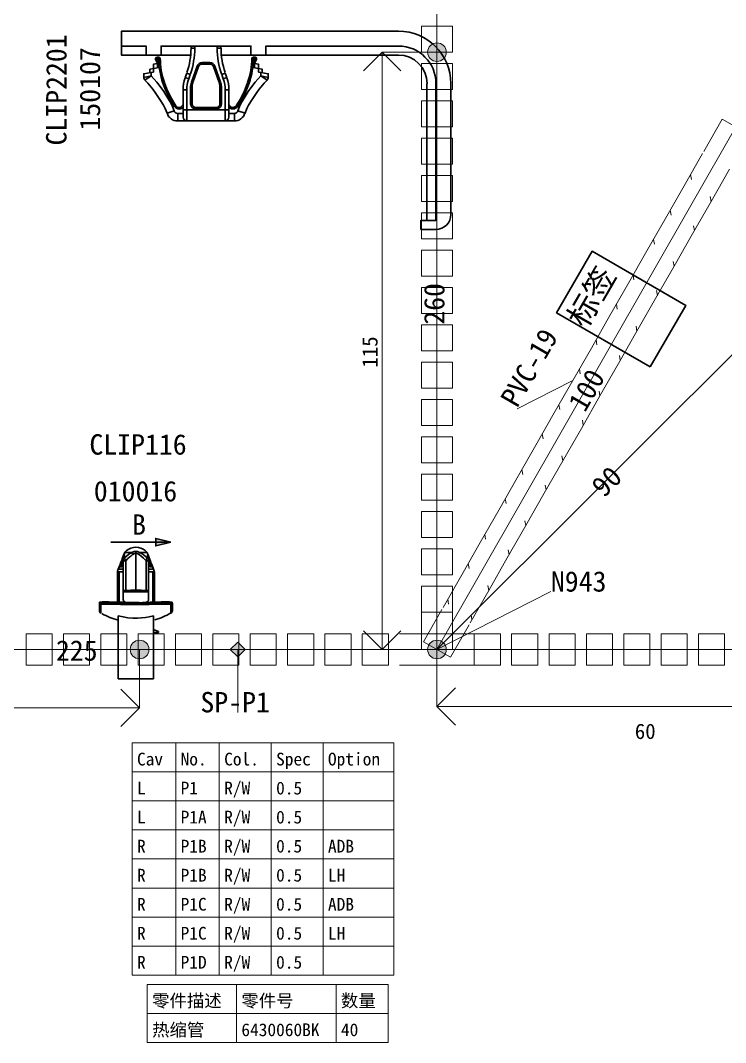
# Model space of a CAD drawing. Header units: millimetres. Extents: x 6 to 3615, y -854 to 0.
# Drawn here: x 1623.8 to 1718.2, y -617.8 to -480.9 of the extents above; entities that cross this region are included whole.
import ezdxf

# ---------------------------------------------------------------- set-up
doc = ezdxf.new("R2010")
doc.units = ezdxf.units.MM
doc.styles.add('4eff5b8b_Style', font='simfang.ttf')

msp = doc.modelspace()

# ---------------------------------------------------------------- hatches: boundary and pattern name
h = msp.add_hatch(color=256)
edge = h.paths.add_edge_path()
edge.add_arc((1679.56, -485.19), 1.25, 0, 360)
h = msp.add_hatch(color=256)
edge = h.paths.add_edge_path()
edge.add_arc((1679.56, -485.19), 1.25, 0, 360)
for points in [[(1641.93, -551.32), (1643.93, -550.82), (1641.93, -550.32)], [(1652.9, -566.19), (1651.9, -565.19), (1652.9, -564.19), (1653.9, -565.19)]]:
    msp.add_hatch(color=256).paths.add_polyline_path(points)
h = msp.add_hatch(color=256)
edge = h.paths.add_edge_path()
edge.add_arc((1639.76, -565.19), 1.25, 0, 360)
h = msp.add_hatch(color=256)
edge = h.paths.add_edge_path()
edge.add_arc((1639.76, -565.19), 1.25, 0, 360)
h = msp.add_hatch(color=256)
edge = h.paths.add_edge_path()
edge.add_arc((1679.56, -565.19), 1.25, 0, 360)
h = msp.add_hatch(color=256)
edge = h.paths.add_edge_path()
edge.add_arc((1679.56, -565.19), 1.25, 0, 360)

# ---------------------------------------------------------------- linework, layer by layer
at = {"linetype": 'Continuous', "lineweight": 0}
for p, q in [((1681.65, -481.69), (1677.48, -481.69)), ((1677.48, -481.69), (1677.48, -485.19)), ((1681.65, -485.19), (1681.65, -481.69)), ((1677.48, -485.19), (1681.65, -485.19)), ((1681.65, -485.19), (1681.65, -485.19)), ((1681.65, -486.69), (1677.48, -486.69)), ((1677.48, -486.69), (1677.48, -490.19)), ((1681.65, -490.19), (1681.65, -486.69)), ((1677.48, -490.19), (1681.65, -490.19)), ((1681.65, -490.19), (1681.65, -490.19)), ((1681.65, -491.69), (1677.48, -491.69)), ((1677.48, -491.69), (1677.48, -495.19)), ((1681.65, -495.19), (1681.65, -491.69)), ((1677.48, -495.19), (1681.65, -495.19)), ((1681.65, -495.19), (1681.65, -495.19)), ((1681.65, -496.69), (1677.48, -496.69)), ((1677.48, -496.69), (1677.48, -500.19)), ((1681.65, -500.19), (1681.65, -496.69)), ((1677.48, -500.19), (1681.65, -500.19)), ((1681.65, -500.19), (1681.65, -500.19)), ((1681.65, -501.69), (1677.48, -501.69)), ((1677.48, -501.69), (1677.48, -505.19)), ((1681.65, -505.19), (1681.65, -501.69)), ((1677.48, -505.19), (1681.65, -505.19)), ((1681.65, -505.19), (1681.65, -505.19)), ((1681.65, -506.69), (1677.48, -506.69)), ((1677.48, -506.69), (1677.48, -510.19)), ((1681.65, -510.19), (1681.65, -506.69)), ((1677.48, -510.19), (1681.65, -510.19)), ((1681.65, -510.19), (1681.65, -510.19)), ((1681.65, -511.69), (1677.48, -511.69)), ((1677.48, -511.69), (1677.48, -515.19)), ((1681.65, -515.19), (1681.65, -511.69)), ((1677.48, -515.19), (1681.65, -515.19)), ((1681.65, -515.19), (1681.65, -515.19)), ((1681.65, -516.69), (1677.48, -516.69)), ((1677.48, -516.69), (1677.48, -520.19)), ((1681.65, -520.19), (1681.65, -516.69)), ((1677.48, -520.19), (1681.65, -520.19)), ((1681.65, -520.19), (1681.65, -520.19)), ((1681.65, -521.69), (1677.48, -521.69)), ((1677.48, -521.69), (1677.48, -525.19)), ((1681.65, -525.19), (1681.65, -521.69)), ((1677.48, -525.19), (1681.65, -525.19)), ((1681.65, -525.19), (1681.65, -525.19)), ((1681.65, -526.69), (1677.48, -526.69)), ((1677.48, -526.69), (1677.48, -530.19)), ((1681.65, -530.19), (1681.65, -526.69)), ((1677.48, -530.19), (1681.65, -530.19)), ((1681.65, -530.19), (1681.65, -530.19)), ((1681.65, -531.69), (1677.48, -531.69)), ((1677.48, -531.69), (1677.48, -535.19)), ((1681.65, -535.19), (1681.65, -531.69)), ((1677.48, -535.19), (1681.65, -535.19)), ((1681.65, -535.19), (1681.65, -535.19)), ((1681.65, -536.69), (1677.48, -536.69)), ((1677.48, -536.69), (1677.48, -540.19)), ((1681.65, -540.19), (1681.65, -536.69)), ((1677.48, -540.19), (1681.65, -540.19)), ((1681.65, -540.19), (1681.65, -540.19)), ((1681.65, -541.69), (1677.48, -541.69)), ((1677.48, -541.69), (1677.48, -545.19)), ((1681.65, -545.19), (1681.65, -541.69)), ((1677.48, -545.19), (1681.65, -545.19)), ((1681.65, -545.19), (1681.65, -545.19)), ((1681.65, -546.69), (1677.48, -546.69)), ((1677.48, -546.69), (1677.48, -550.19)), ((1681.65, -550.19), (1681.65, -546.69)), ((1677.48, -550.19), (1681.65, -550.19)), ((1681.65, -550.19), (1681.65, -550.19)), ((1681.65, -551.69), (1677.48, -551.69)), ((1677.48, -551.69), (1677.48, -555.19)), ((1681.65, -555.19), (1681.65, -551.69)), ((1677.48, -555.19), (1681.65, -555.19)), ((1681.65, -555.19), (1681.65, -555.19)), ((1681.65, -556.69), (1677.48, -556.69)), ((1677.48, -556.69), (1677.48, -560.19)), ((1681.65, -560.19), (1681.65, -556.69)), ((1677.48, -560.19), (1681.65, -560.19)), ((1681.65, -560.19), (1681.65, -560.19)), ((1628.06, -563.11), (1624.56, -563.11)), ((1624.56, -563.11), (1624.56, -567.28)), ((1628.06, -567.28), (1628.06, -563.11)), ((1633.06, -563.11), (1629.56, -563.11)), ((1629.56, -563.11), (1629.56, -567.28)), ((1633.06, -567.28), (1633.06, -563.11)), ((1638.06, -563.11), (1634.56, -563.11)), ((1634.56, -563.11), (1634.56, -567.28)), ((1638.06, -567.28), (1638.06, -563.11)), ((1643.06, -563.11), (1639.56, -563.11)), ((1639.56, -563.11), (1639.56, -567.28)), ((1643.06, -567.28), (1643.06, -563.11)), ((1648.06, -563.11), (1644.56, -563.11)), ((1644.56, -563.11), (1644.56, -567.28)), ((1648.06, -567.28), (1648.06, -563.11)), ((1653.06, -563.11), (1649.56, -563.11)), ((1649.56, -563.11), (1649.56, -567.28)), ((1653.06, -567.28), (1653.06, -563.11)), ((1658.06, -563.11), (1654.56, -563.11)), ((1654.56, -563.11), (1654.56, -567.28)), ((1658.06, -567.28), (1658.06, -563.11)), ((1663.06, -563.11), (1659.56, -563.11)), ((1659.56, -563.11), (1659.56, -567.28)), ((1663.06, -567.28), (1663.06, -563.11)), ((1668.06, -563.11), (1664.56, -563.11)), ((1664.56, -563.11), (1664.56, -567.28)), ((1668.06, -567.28), (1668.06, -563.11)), ((1673.06, -563.11), (1669.56, -563.11)), ((1669.56, -563.11), (1669.56, -567.28)), ((1673.06, -567.28), (1673.06, -563.11)), ((1688.06, -563.11), (1684.56, -563.11)), ((1684.56, -563.11), (1684.56, -567.28)), ((1688.06, -567.28), (1688.06, -563.11)), ((1693.06, -563.11), (1689.56, -563.11)), ((1689.56, -563.11), (1689.56, -567.28)), ((1693.06, -567.28), (1693.06, -563.11)), ((1698.06, -563.11), (1694.56, -563.11)), ((1694.56, -563.11), (1694.56, -567.28)), ((1698.06, -567.28), (1698.06, -563.11)), ((1703.06, -563.11), (1699.56, -563.11)), ((1699.56, -563.11), (1699.56, -567.28)), ((1703.06, -567.28), (1703.06, -563.11)), ((1708.06, -563.11), (1704.56, -563.11)), ((1704.56, -563.11), (1704.56, -567.28)), ((1708.06, -567.28), (1708.06, -563.11)), ((1713.06, -563.11), (1709.56, -563.11)), ((1709.56, -563.11), (1709.56, -567.28)), ((1713.06, -567.28), (1713.06, -563.11)), ((1718.06, -563.11), (1714.56, -563.11)), ((1714.56, -563.11), (1714.56, -567.28)), ((1718.06, -567.28), (1718.06, -563.11)), ((1624.56, -567.28), (1628.06, -567.28)), ((1624.56, -567.28), (1624.56, -567.28)), ((1629.56, -567.28), (1633.06, -567.28)), ((1629.56, -567.28), (1629.56, -567.28)), ((1634.56, -567.28), (1638.06, -567.28)), ((1634.56, -567.28), (1634.56, -567.28)), ((1639.56, -567.28), (1643.06, -567.28)), ((1639.56, -567.28), (1639.56, -567.28)), ((1644.56, -567.28), (1648.06, -567.28)), ((1644.56, -567.28), (1644.56, -567.28)), ((1649.56, -567.28), (1653.06, -567.28)), ((1649.56, -567.28), (1649.56, -567.28)), ((1654.56, -567.28), (1658.06, -567.28)), ((1654.56, -567.28), (1654.56, -567.28)), ((1659.56, -567.28), (1663.06, -567.28)), ((1659.56, -567.28), (1659.56, -567.28)), ((1664.56, -567.28), (1668.06, -567.28)), ((1664.56, -567.28), (1664.56, -567.28)), ((1669.56, -567.28), (1673.06, -567.28)), ((1669.56, -567.28), (1669.56, -567.28)), ((1684.56, -567.28), (1688.06, -567.28)), ((1684.56, -567.28), (1684.56, -567.28)), ((1689.56, -567.28), (1693.06, -567.28)), ((1689.56, -567.28), (1689.56, -567.28)), ((1694.56, -567.28), (1698.06, -567.28)), ((1694.56, -567.28), (1694.56, -567.28)), ((1699.56, -567.28), (1703.06, -567.28)), ((1699.56, -567.28), (1699.56, -567.28)), ((1704.56, -567.28), (1708.06, -567.28)), ((1704.56, -567.28), (1704.56, -567.28)), ((1709.56, -567.28), (1713.06, -567.28)), ((1709.56, -567.28), (1709.56, -567.28)), ((1714.56, -567.28), (1718.06, -567.28)), ((1714.56, -567.28), (1714.56, -567.28))]:
    msp.add_line(p, q, dxfattribs=at)
at = {"linetype": 'Continuous', "lineweight": 30}
for p, q in [((1700.32, -511.85), (1695.57, -520.08)), ((1712.87, -519.1), (1700.32, -511.85)), ((1695.57, -520.08), (1708.12, -527.33)), ((1708.12, -527.33), (1712.87, -519.1)), ((1708.12, -527.33), (1708.12, -527.33)), ((1643.93, -550.82), (1641.93, -550.32)), ((1641.93, -550.32), (1641.93, -551.32)), ((1643.93, -550.82), (1641.93, -550.32)), ((1641.93, -550.32), (1641.93, -551.32)), ((1643.93, -550.82), (1641.93, -551.32)), ((1641.93, -551.32), (1643.93, -550.82))]:
    msp.add_line(p, q, dxfattribs=at)
at = {"linetype": 'Continuous', "lineweight": 13}
for p, q in [((1651.9, -565.19), (1652.9, -564.19)), ((1651.9, -565.19), (1652.9, -564.19)), ((1651.9, -565.19), (1652.9, -566.19)), ((1652.9, -566.19), (1651.9, -565.19)), ((1652.9, -564.19), (1653.9, -565.19)), ((1652.9, -564.19), (1653.9, -565.19)), ((1653.9, -565.19), (1652.9, -566.19)), ((1653.9, -565.19), (1652.9, -566.19))]:
    msp.add_line(p, q, dxfattribs=at)
for points in [[(1679.56, -565.19), (1679.56, -475.19)], [(1672.23, -485.19), (1669.73, -487.69)], [(1672.23, -485.19), (1672.23, -565.19)], [(1679.56, -485.19), (1672.23, -485.19)], [(1672.23, -485.19), (1674.73, -487.69)], [(1719.56, -495.19), (1679.56, -565.19)], [(1724.99, -519.77), (1679.56, -565.19)], [(1697.76, -529.16), (1690.29, -532.95)], [(1679.56, -565.19), (1694.81, -557.44)], [(1672.23, -565.19), (1669.73, -562.69)], [(1672.23, -565.19), (1674.73, -562.69)], [(1599.56, -565.19), (1679.56, -565.19)], [(1639.76, -565.19), (1639.76, -573.01)], [(1652.9, -565.19), (1652.9, -573.61)], [(1679.56, -565.19), (1672.23, -565.19)], [(1679.56, -565.19), (1679.56, -572.8)], [(1679.56, -565.19), (1824.56, -565.19)], [(1639.76, -573.01), (1637.26, -570.51)], [(1679.56, -572.8), (1682.06, -570.3)], [(1639.76, -573.01), (1599.56, -573.01)], [(1639.76, -573.01), (1637.26, -575.51)], [(1679.56, -572.8), (1735.52, -572.8)], [(1679.56, -572.8), (1682.06, -575.3)], [(1638.76, -577.69), (1673.77, -577.69)], [(1638.76, -577.69), (1638.76, -608.79)], [(1638.76, -577.69), (1673.77, -577.69)], [(1644.6, -577.69), (1644.6, -608.79)], [(1650.43, -577.69), (1650.43, -608.79)], [(1657.38, -577.69), (1657.38, -608.79)], [(1664.32, -577.69), (1664.32, -608.79)], [(1673.77, -577.69), (1673.77, -608.79)], [(1638.76, -581.58), (1673.77, -581.58)], [(1638.76, -585.46), (1673.77, -585.46)], [(1638.76, -589.35), (1673.77, -589.35)], [(1638.76, -593.24), (1673.77, -593.24)], [(1638.76, -597.13), (1673.77, -597.13)], [(1638.76, -601.02), (1673.77, -601.02)], [(1638.76, -604.9), (1673.77, -604.9)], [(1638.76, -608.79), (1673.77, -608.79)], [(1640.78, -610.05), (1673.01, -610.05)], [(1640.78, -610.05), (1640.78, -617.83)], [(1640.78, -610.05), (1673.01, -610.05)], [(1652.73, -610.05), (1652.73, -617.83)], [(1666.06, -610.05), (1666.06, -617.83)], [(1673.01, -610.05), (1673.01, -617.83)], [(1640.78, -613.94), (1673.01, -613.94)], [(1640.78, -617.83), (1673.01, -617.83)]]:
    msp.add_lwpolyline(points, dxfattribs=at)
at = {"linetype": 'Continuous', "lineweight": 0}
for points in [[(1681.65, -485.19), (1681.65, -481.69), (1677.48, -481.69), (1677.48, -485.19), (1681.65, -485.19)], [(1681.65, -490.19), (1681.65, -486.69), (1677.48, -486.69), (1677.48, -490.19), (1681.65, -490.19)], [(1681.65, -495.19), (1681.65, -491.69), (1677.48, -491.69), (1677.48, -495.19), (1681.65, -495.19)], [(1681.65, -500.19), (1681.65, -496.69), (1677.48, -496.69), (1677.48, -500.19), (1681.65, -500.19)], [(1681.65, -505.19), (1681.65, -501.69), (1677.48, -501.69), (1677.48, -505.19), (1681.65, -505.19)], [(1681.65, -510.19), (1681.65, -506.69), (1677.48, -506.69), (1677.48, -510.19), (1681.65, -510.19)], [(1681.65, -515.19), (1681.65, -511.69), (1677.48, -511.69), (1677.48, -515.19), (1681.65, -515.19)], [(1681.65, -520.19), (1681.65, -516.69), (1677.48, -516.69), (1677.48, -520.19), (1681.65, -520.19)], [(1681.65, -525.19), (1681.65, -521.69), (1677.48, -521.69), (1677.48, -525.19), (1681.65, -525.19)], [(1681.65, -530.19), (1681.65, -526.69), (1677.48, -526.69), (1677.48, -530.19), (1681.65, -530.19)], [(1681.65, -535.19), (1681.65, -531.69), (1677.48, -531.69), (1677.48, -535.19), (1681.65, -535.19)], [(1681.65, -540.19), (1681.65, -536.69), (1677.48, -536.69), (1677.48, -540.19), (1681.65, -540.19)], [(1681.65, -545.19), (1681.65, -541.69), (1677.48, -541.69), (1677.48, -545.19), (1681.65, -545.19)], [(1681.65, -550.19), (1681.65, -546.69), (1677.48, -546.69), (1677.48, -550.19), (1681.65, -550.19)], [(1681.65, -555.19), (1681.65, -551.69), (1677.48, -551.69), (1677.48, -555.19), (1681.65, -555.19)], [(1681.65, -560.19), (1681.65, -556.69), (1677.48, -556.69), (1677.48, -560.19), (1681.65, -560.19)], [(1624.56, -567.28), (1628.06, -567.28), (1628.06, -563.11), (1624.56, -563.11), (1624.56, -567.28)], [(1629.56, -567.28), (1633.06, -567.28), (1633.06, -563.11), (1629.56, -563.11), (1629.56, -567.28)], [(1634.56, -567.28), (1638.06, -567.28), (1638.06, -563.11), (1634.56, -563.11), (1634.56, -567.28)], [(1639.56, -567.28), (1643.06, -567.28), (1643.06, -563.11), (1639.56, -563.11), (1639.56, -567.28)], [(1644.56, -567.28), (1648.06, -567.28), (1648.06, -563.11), (1644.56, -563.11), (1644.56, -567.28)], [(1649.56, -567.28), (1653.06, -567.28), (1653.06, -563.11), (1649.56, -563.11), (1649.56, -567.28)], [(1654.56, -567.28), (1658.06, -567.28), (1658.06, -563.11), (1654.56, -563.11), (1654.56, -567.28)], [(1659.56, -567.28), (1663.06, -567.28), (1663.06, -563.11), (1659.56, -563.11), (1659.56, -567.28)], [(1664.56, -567.28), (1668.06, -567.28), (1668.06, -563.11), (1664.56, -563.11), (1664.56, -567.28)], [(1669.56, -567.28), (1673.06, -567.28), (1673.06, -563.11), (1669.56, -563.11), (1669.56, -567.28)], [(1684.56, -567.28), (1688.06, -567.28), (1688.06, -563.11), (1684.56, -563.11), (1684.56, -567.28)], [(1689.56, -567.28), (1693.06, -567.28), (1693.06, -563.11), (1689.56, -563.11), (1689.56, -567.28)], [(1694.56, -567.28), (1698.06, -567.28), (1698.06, -563.11), (1694.56, -563.11), (1694.56, -567.28)], [(1699.56, -567.28), (1703.06, -567.28), (1703.06, -563.11), (1699.56, -563.11), (1699.56, -567.28)], [(1704.56, -567.28), (1708.06, -567.28), (1708.06, -563.11), (1704.56, -563.11), (1704.56, -567.28)], [(1709.56, -567.28), (1713.06, -567.28), (1713.06, -563.11), (1709.56, -563.11), (1709.56, -567.28)], [(1714.56, -567.28), (1718.06, -567.28), (1718.06, -563.11), (1714.56, -563.11), (1714.56, -567.28)]]:
    msp.add_lwpolyline(points, close=True, dxfattribs=at)
at = {"linetype": 'Continuous', "lineweight": 30}
for points in [[(1637.32, -484.38), (1640.63, -484.38), (1640.63, -485.58), (1637.32, -485.58), (1637.32, -482.38), (1674.41, -482.38)], [(1640.63, -485.58), (1642.64, -485.58), (1642.64, -484.38), (1654.66, -484.38), (1654.66, -485.58), (1650.7, -485.58)], [(1646.65, -484.38), (1646.65, -484.67)], [(1647.15, -484.38), (1647.15, -484.67), (1646.65, -484.67)], [(1650.65, -484.67), (1650.15, -484.67), (1650.15, -484.38)], [(1650.65, -484.38), (1650.65, -484.67)], [(1654.66, -485.58), (1656.67, -485.58), (1656.67, -484.38), (1674.41, -484.38)], [(1642.09, -485.88), (1642.09, -486.08), (1642.03, -486.11), (1641.9, -486.16)], [(1642.09, -485.88), (1642.32, -485.88)], [(1642.34, -486.66), (1642.09, -486.08), (1642.32, -486.08), (1642.32, -485.88)], [(1646.6, -485.58), (1642.64, -485.58)], [(1654.98, -485.88), (1654.98, -486.08), (1654.78, -486.08)], [(1655.21, -485.88), (1654.98, -485.88)], [(1655.21, -485.88), (1655.21, -486.08), (1654.98, -486.08)], [(1674.41, -485.58), (1656.67, -485.58)], [(1641.13, -487.95), (1641.13, -487.49), (1641.63, -487.4), (1641.63, -486.79), (1642.14, -486.7), (1641.9, -486.16)], [(1642.14, -487.31), (1641.63, -487.4)], [(1642.34, -486.66), (1642.14, -486.7)], [(1642.14, -487.31), (1642.14, -486.7)], [(1642.32, -486.08), (1642.52, -486.08)], [(1647.66, -487.12), (1647.47, -487.05), (1646.71, -489.21), (1646.9, -489.27)], [(1647.66, -487.12), (1646.9, -489.27)], [(1649.17, -486.78), (1649.17, -486.59), (1648.13, -486.59), (1648.13, -486.78)], [(1649.17, -486.78), (1648.13, -486.78)], [(1650.4, -489.27), (1650.59, -489.21), (1649.83, -487.05), (1649.64, -487.12)], [(1650.4, -489.27), (1649.64, -487.12)], [(1655.4, -486.16), (1655.39, -486.16), (1655.21, -486.08), (1654.96, -486.66)], [(1655.4, -486.16), (1655.16, -486.7), (1654.96, -486.66)], [(1655.16, -487.31), (1655.16, -486.7)], [(1655.16, -486.7), (1655.67, -486.79), (1655.67, -487.4), (1655.16, -487.31)], [(1641.63, -487.86), (1641.32, -487.91), (1640.32, -488.09), (1640.32, -488.58), (1641.32, -488.37), (1640.48, -488.95)], [(1641.32, -488.37), (1641.32, -487.91)], [(1644.38, -493.05), (1644.15, -492.45), (1643.97, -492.07), (1643.55, -491.34), (1642.99, -490.48), (1642.4, -489.63), (1642.08, -489.21), (1641.32, -488.37)], [(1641.63, -487.86), (1641.63, -487.4)], [(1646.07, -488.01), (1645.87, -488.58)], [(1646.07, -488.01), (1646.54, -488.17), (1646.34, -488.75), (1645.87, -488.58)], [(1651.23, -488.01), (1650.76, -488.17), (1650.96, -488.75), (1651.43, -488.58)], [(1651.23, -488.01), (1651.43, -488.58)], [(1652.92, -493.05), (1653.15, -492.45), (1653.33, -492.07), (1653.75, -491.34), (1654.3, -490.48), (1654.9, -489.63), (1655.22, -489.21), (1655.98, -488.37)], [(1655.67, -487.86), (1655.67, -487.4)], [(1656.17, -487.95), (1656.17, -487.49), (1655.67, -487.4)], [(1656.82, -488.95), (1655.98, -488.37), (1656.98, -488.58), (1656.98, -488.09), (1655.98, -487.91), (1655.67, -487.86)], [(1655.98, -488.37), (1655.98, -487.91)], [(1643.43, -493.36), (1643.17, -492.72), (1642.96, -492.31), (1642.47, -491.51), (1641.85, -490.58), (1641.54, -490.14), (1640.85, -489.33), (1640.48, -488.95)], [(1642.89, -489.36), (1643.08, -489.3)], [(1642.89, -489.36), (1643.32, -490.45), (1643.83, -491.49), (1644.43, -492.48)], [(1643.08, -489.3), (1643.5, -490.36), (1644.01, -491.39), (1644.6, -492.37)], [(1646.79, -489.94), (1646.59, -489.94), (1646.59, -492.1), (1646.79, -492.1)], [(1646.79, -489.94), (1646.79, -492.1)], [(1650.52, -492.1), (1650.52, -489.94)], [(1650.52, -489.94), (1650.72, -489.94), (1650.72, -492.1), (1650.52, -492.1)], [(1652.7, -492.37), (1653.29, -491.39), (1653.8, -490.36), (1654.22, -489.3)], [(1652.87, -492.48), (1653.47, -491.49), (1653.98, -490.45), (1654.41, -489.36)], [(1653.87, -493.36), (1654.12, -492.72), (1654.34, -492.31), (1654.83, -491.51), (1655.45, -490.58), (1655.76, -490.14), (1656.45, -489.33), (1656.82, -488.95)], [(1654.22, -489.3), (1654.41, -489.36)], [(1679.42, -508.94), (1677.42, -508.94), (1677.42, -507.73), (1679.42, -507.73), (1679.42, -489.39)], [(1678.22, -507.73), (1678.22, -489.39)], [(1681.43, -489.39), (1681.43, -506.93)], [(1645.58, -492.9), (1646.08, -492.9), (1646.08, -490.25), (1645.58, -490.25)], [(1645.58, -490.25), (1645.58, -493.9)], [(1651.72, -490.25), (1651.22, -490.25), (1651.22, -492.9), (1646.08, -492.9), (1646.08, -494.4)], [(1651.72, -490.25), (1651.72, -493.9)], [(1644.43, -492.48), (1644.6, -492.37)], [(1645.08, -492.6), (1645.02, -492.6)], [(1645.08, -492.6), (1645.08, -492.8), (1645.02, -492.8), (1645.02, -492.6)], [(1650.01, -492.6), (1647.29, -492.6)], [(1650.01, -492.6), (1650.01, -492.8), (1647.29, -492.8), (1647.29, -492.6)], [(1652.22, -492.6), (1652.28, -492.6)], [(1652.22, -492.6), (1652.22, -492.8), (1652.28, -492.8), (1652.28, -492.6)], [(1652.87, -492.48), (1652.7, -492.37)], [(1644.38, -493.05), (1643.43, -493.36)], [(1645.58, -493.4), (1644.86, -493.4), (1644.86, -494.4)], [(1651.72, -492.9), (1651.22, -492.9), (1651.22, -494.4)], [(1651.72, -493.4), (1652.44, -493.4), (1652.44, -494.4)], [(1652.92, -493.05), (1653.87, -493.36)], [(1644.86, -494.4), (1652.44, -494.4)], [(1635.93, -550.82), (1643.93, -550.82)], [(1638.6, -551.6), (1638.3, -551.74)], [(1638.93, -551.52), (1638.6, -551.6)], [(1639.26, -551.49), (1638.93, -551.52)], [(1639.6, -551.52), (1639.26, -551.49)], [(1639.92, -551.6), (1639.6, -551.52)], [(1640.23, -551.74), (1639.92, -551.6)], [(1637.48, -552.91), (1637.42, -553.05)], [(1637.48, -552.91), (1637.61, -552.54)], [(1637.48, -552.91), (1637.51, -552.83)], [(1637.48, -552.95), (1637.48, -552.91)], [(1637.51, -552.98), (1637.48, -552.95)], [(1637.48, -553.13), (1637.51, -552.98)], [(1637.51, -552.83), (1637.54, -552.74)], [(1637.53, -552.87), (1637.51, -552.98)], [(1637.51, -552.98), (1637.55, -552.98)], [(1637.57, -552.76), (1637.53, -552.87)], [(1637.61, -552.54), (1637.54, -552.74)], [(1637.54, -552.74), (1637.57, -552.67)], [(1637.55, -552.75), (1637.54, -552.74)], [(1637.55, -552.75), (1637.57, -552.76)], [(1637.55, -552.98), (1637.57, -552.98)], [(1637.6, -552.64), (1637.57, -552.67)], [(1637.57, -552.76), (1637.58, -552.73)], [(1637.58, -552.87), (1637.57, -552.98)], [(1637.57, -553.18), (1637.57, -552.98)], [(1637.57, -552.98), (1637.57, -553.45)], [(1637.58, -552.73), (1637.62, -552.64)], [(1637.6, -552.68), (1637.58, -552.73)], [(1637.59, -552.78), (1637.58, -552.87)], [(1637.62, -552.7), (1637.59, -552.78)], [(1637.6, -552.64), (1637.63, -552.6)], [(1637.65, -552.46), (1637.61, -552.54)], [(1637.61, -552.54), (1637.65, -552.46)], [(1637.62, -552.64), (1637.64, -552.61)], [(1637.66, -552.63), (1637.62, -552.7)], [(1637.67, -552.98), (1637.62, -553.04)], [(1637.63, -552.6), (1637.64, -552.59)], [(1637.64, -552.59), (1637.66, -552.58)], [(1637.64, -552.61), (1637.65, -552.6)], [(1637.65, -552.46), (1637.68, -552.36)], [(1637.65, -552.6), (1637.66, -552.6)], [(1637.66, -552.58), (1637.67, -552.58)], [(1637.66, -552.58), (1637.66, -552.58)], [(1637.66, -552.62), (1637.67, -552.6)], [(1637.66, -552.6), (1637.67, -552.6)], [(1637.66, -552.6), (1637.66, -552.6)], [(1637.66, -552.61), (1637.66, -552.63)], [(1637.67, -552.61), (1637.66, -552.61)], [(1637.66, -552.63), (1637.66, -552.62)], [(1637.67, -552.58), (1637.68, -552.57)], [(1637.67, -552.59), (1637.68, -552.58)], [(1637.67, -552.6), (1637.67, -552.59)], [(1637.67, -552.6), (1637.67, -552.61)], [(1637.67, -552.6), (1637.67, -552.6)], [(1637.75, -552.93), (1637.67, -552.98)], [(1637.71, -552.29), (1637.68, -552.36)], [(1637.7, -552.31), (1637.68, -552.36)], [(1637.68, -552.5), (1637.72, -552.36)], [(1637.7, -552.49), (1637.68, -552.5)], [(1637.68, -552.5), (1637.68, -552.57)], [(1637.68, -552.58), (1637.68, -552.57)], [(1637.68, -552.57), (1637.68, -552.57)], [(1637.73, -552.25), (1637.7, -552.31)], [(1637.71, -552.29), (1637.7, -552.31)], [(1637.7, -552.49), (1637.71, -552.56)], [(1637.73, -552.25), (1637.71, -552.29)], [(1637.72, -552.26), (1637.71, -552.29)], [(1637.71, -552.56), (1637.72, -552.7)], [(1637.74, -552.3), (1637.72, -552.36)], [(1637.72, -552.7), (1637.75, -552.93)], [(1637.73, -552.25), (1637.78, -552.17)], [(1637.77, -552.2), (1637.73, -552.25)], [(1637.74, -552.3), (1637.76, -552.23)], [(1637.78, -552.16), (1637.75, -552.21)], [(1637.75, -552.93), (1638.02, -552.68)], [(1637.76, -552.95), (1637.75, -552.93)], [(1637.77, -552.2), (1637.76, -552.23)], [(1637.8, -553.04), (1637.76, -552.95)], [(1637.77, -552.2), (1637.78, -552.17)], [(1637.83, -552.2), (1637.77, -552.2)], [(1638.02, -551.93), (1637.78, -552.16)], [(1637.78, -552.17), (1637.78, -552.16)], [(1637.83, -552.2), (1637.94, -552.2)], [(1637.94, -552.2), (1638.1, -552.2)], [(1638.3, -551.74), (1638.02, -551.93)], [(1638.02, -552.68), (1638.27, -552.48)], [(1638.1, -552.2), (1638.29, -552.2)], [(1638.16, -553.04), (1638.47, -552.76)], [(1638.46, -552.35), (1638.27, -552.48)], [(1638.52, -552.2), (1638.29, -552.2)], [(1638.46, -552.35), (1638.61, -552.27)], [(1638.47, -552.76), (1638.57, -552.67)], [(1638.77, -552.2), (1638.52, -552.2)], [(1638.57, -552.67), (1638.76, -552.52)], [(1638.61, -552.27), (1638.77, -552.2)], [(1638.76, -552.52), (1638.93, -552.41)], [(1638.91, -552.12), (1638.77, -552.2)], [(1638.85, -552.3), (1638.77, -552.2)], [(1638.93, -552.41), (1638.85, -552.3)], [(1639.03, -552.08), (1638.91, -552.12)], [(1638.93, -552.41), (1638.97, -552.39)], [(1638.97, -552.39), (1639.11, -552.34)], [(1639.03, -552.08), (1639.14, -552.06)], [(1639.11, -552.34), (1639.26, -552.32)], [(1639.14, -552.06), (1639.26, -552.05)], [(1639.26, -552.05), (1639.26, -552.18)], [(1639.26, -552.05), (1639.46, -552.08)], [(1639.26, -552.18), (1639.26, -552.32)], [(1639.26, -552.32), (1639.26, -557.24)], [(1639.3, -552.32), (1639.26, -552.32)], [(1639.46, -552.35), (1639.3, -552.32)], [(1639.46, -552.08), (1639.56, -552.1)], [(1639.59, -552.41), (1639.46, -552.35)], [(1639.56, -552.1), (1639.66, -552.14)], [(1639.68, -552.29), (1639.59, -552.41)], [(1639.59, -552.41), (1639.74, -552.5)], [(1639.66, -552.14), (1639.76, -552.2)], [(1639.76, -552.2), (1639.68, -552.29)], [(1639.74, -552.5), (1639.93, -552.65)], [(1639.76, -552.2), (1639.97, -552.3)], [(1640.01, -552.2), (1639.76, -552.2)], [(1639.93, -552.65), (1640.26, -552.94)], [(1639.97, -552.3), (1640.25, -552.48)], [(1640.01, -552.2), (1640.24, -552.2)], [(1640.5, -551.93), (1640.23, -551.74)], [(1640.24, -552.2), (1640.43, -552.2)], [(1640.25, -552.48), (1640.47, -552.66)], [(1640.26, -552.94), (1640.63, -553.3)], [(1640.58, -552.2), (1640.43, -552.2)], [(1640.47, -552.66), (1640.78, -552.93)], [(1640.74, -552.16), (1640.5, -551.93)], [(1640.69, -552.2), (1640.58, -552.2)], [(1640.76, -552.2), (1640.69, -552.2)], [(1640.74, -552.16), (1640.75, -552.17)], [(1640.74, -552.16), (1640.77, -552.21)], [(1640.74, -553.02), (1640.78, -552.93)], [(1640.75, -552.17), (1640.8, -552.25)], [(1640.75, -552.17), (1640.76, -552.2)], [(1640.77, -552.23), (1640.76, -552.2)], [(1640.76, -552.2), (1640.8, -552.25)], [(1640.78, -552.29), (1640.77, -552.23)], [(1640.8, -552.35), (1640.78, -552.29)], [(1640.78, -552.93), (1640.79, -552.83)], [(1640.78, -552.93), (1640.85, -552.98)], [(1640.79, -552.83), (1640.81, -552.64)], [(1640.8, -552.25), (1640.82, -552.29)], [(1640.8, -552.25), (1640.83, -552.31)], [(1640.84, -552.5), (1640.8, -552.35)], [(1640.83, -552.49), (1640.81, -552.64)], [(1640.82, -552.29), (1640.83, -552.31)], [(1640.83, -552.31), (1640.82, -552.29)], [(1640.82, -552.29), (1640.83, -552.31)], [(1640.83, -552.31), (1640.84, -552.36)], [(1640.83, -552.49), (1640.84, -552.5)], [(1640.87, -552.43), (1640.84, -552.36)], [(1640.84, -552.57), (1640.84, -552.5)], [(1640.84, -552.57), (1640.84, -552.58)], [(1640.85, -552.57), (1640.84, -552.57)], [(1640.84, -552.58), (1640.85, -552.59)], [(1640.85, -552.58), (1640.85, -552.57)], [(1640.86, -552.58), (1640.85, -552.58)], [(1640.85, -552.59), (1640.85, -552.6)], [(1640.85, -552.6), (1640.86, -552.61)], [(1640.91, -553.04), (1640.85, -552.98)], [(1640.88, -552.59), (1640.86, -552.58)], [(1640.86, -552.6), (1640.86, -552.61)], [(1640.86, -552.6), (1640.86, -552.6)], [(1640.86, -552.6), (1640.86, -552.6)], [(1640.86, -552.6), (1640.86, -552.6)], [(1640.87, -552.6), (1640.86, -552.6)], [(1640.86, -552.61), (1640.87, -552.63)], [(1640.86, -552.61), (1640.87, -552.63)], [(1640.87, -552.43), (1640.91, -552.52)], [(1640.91, -552.52), (1640.87, -552.43)], [(1640.87, -552.6), (1640.87, -552.6)], [(1640.87, -552.6), (1640.88, -552.61)], [(1640.91, -552.71), (1640.87, -552.63)], [(1640.88, -552.59), (1640.89, -552.6)], [(1640.89, -552.62), (1640.88, -552.61)], [(1640.92, -552.63), (1640.89, -552.6)], [(1640.91, -552.66), (1640.89, -552.62)], [(1640.95, -552.64), (1640.91, -552.52)], [(1640.96, -552.76), (1640.91, -552.66)], [(1640.91, -552.71), (1640.93, -552.79)], [(1640.95, -552.66), (1640.92, -552.63)], [(1640.93, -552.79), (1640.95, -552.88)], [(1641.05, -552.91), (1640.95, -552.64)], [(1640.99, -552.74), (1640.95, -552.64)], [(1640.99, -552.74), (1640.95, -552.66)], [(1640.96, -552.98), (1640.95, -552.88)], [(1640.96, -552.76), (1640.98, -552.75)], [(1640.99, -552.87), (1640.96, -552.76)], [(1640.96, -552.98), (1640.96, -553.18)], [(1640.97, -552.98), (1640.96, -552.98)], [(1641.01, -552.98), (1640.97, -552.98)], [(1640.98, -552.75), (1640.99, -552.74)], [(1641, -552.79), (1640.99, -552.74)], [(1641.01, -552.98), (1640.99, -552.87)], [(1641.05, -552.91), (1641, -552.79)], [(1641.05, -552.95), (1641.01, -552.98)], [(1641.05, -553.17), (1641.01, -552.98)], [(1641.05, -552.91), (1641.05, -552.95)], [(1641.07, -552.98), (1641.05, -552.91)], [(1641.13, -553.14), (1641.07, -552.98)], [(1637.15, -553.79), (1636.91, -554.44)], [(1636.96, -554.31), (1636.91, -554.44)], [(1637, -554.22), (1636.96, -554.31)], [(1637.07, -554.15), (1637, -554.22)], [(1637.15, -554.11), (1637.07, -554.15)], [(1637.22, -553.59), (1637.15, -553.79)], [(1637.15, -553.79), (1637.17, -553.8)], [(1637.24, -554.1), (1637.15, -554.11)], [(1637.17, -553.8), (1637.24, -553.83)], [(1637.3, -553.39), (1637.22, -553.59)], [(1637.24, -553.83), (1637.33, -553.86)], [(1637.33, -553.86), (1637.24, -554.1)], [(1637.24, -554.1), (1637.33, -554.1)], [(1637.37, -553.21), (1637.3, -553.39)], [(1637.39, -553.61), (1637.33, -553.86)], [(1637.33, -553.86), (1637.33, -554.1)], [(1637.41, -554.09), (1637.33, -554.1)], [(1637.37, -553.21), (1637.42, -553.05)], [(1637.42, -553.05), (1637.37, -553.21)], [(1637.43, -553.38), (1637.39, -553.61)], [(1637.41, -554.09), (1637.47, -554.08)], [(1637.43, -553.38), (1637.48, -553.13)], [(1637.47, -554.08), (1637.52, -554.06)], [(1637.52, -554.06), (1637.56, -554.05)], [(1637.56, -554.05), (1637.57, -554.05)], [(1637.57, -553.18), (1637.58, -553.11)], [(1637.57, -553.22), (1637.57, -553.18)], [(1637.57, -553.32), (1637.57, -553.22)], [(1637.57, -553.45), (1637.57, -553.32)], [(1637.57, -553.45), (1637.59, -553.4)], [(1637.57, -557.38), (1637.57, -553.45)], [(1637.57, -554.05), (1637.57, -554.08)], [(1637.57, -554.14), (1637.57, -554.16)], [(1637.62, -553.04), (1637.58, -553.11)], [(1637.59, -553.4), (1637.65, -553.36)], [(1637.75, -553.33), (1637.65, -553.36)], [(1637.75, -553.33), (1637.87, -553.3)], [(1637.84, -553.16), (1637.8, -553.04)], [(1637.9, -553.3), (1637.84, -553.16)], [(1637.87, -553.3), (1637.9, -553.3)], [(1637.9, -553.3), (1638.16, -553.04)], [(1637.9, -557.28), (1637.9, -553.3)], [(1640.63, -553.3), (1640.64, -553.27)], [(1640.63, -557.28), (1640.63, -553.3)], [(1640.76, -553.32), (1640.63, -553.3)], [(1640.64, -553.27), (1640.69, -553.14)], [(1640.69, -553.14), (1640.74, -553.02)], [(1640.86, -553.35), (1640.76, -553.32)], [(1640.93, -553.4), (1640.86, -553.35)], [(1640.95, -553.11), (1640.91, -553.04)], [(1640.93, -553.4), (1640.96, -553.45)], [(1640.96, -553.18), (1640.95, -553.11)], [(1640.96, -553.18), (1640.96, -553.28)], [(1640.96, -553.28), (1640.96, -553.4)], [(1640.96, -553.4), (1640.96, -553.45)], [(1640.96, -554.34), (1640.96, -553.45)], [(1640.96, -553.45), (1640.96, -557.38)], [(1640.97, -554.05), (1640.96, -554.05)], [(1640.96, -554.11), (1640.96, -554.08)], [(1640.96, -554.08), (1640.96, -554.08)], [(1640.96, -554.34), (1640.96, -554.33)], [(1641, -554.06), (1640.97, -554.05)], [(1641.05, -554.08), (1641, -554.06)], [(1641.09, -553.38), (1641.05, -553.17)], [(1641.12, -554.09), (1641.05, -554.08)], [(1641.13, -553.56), (1641.09, -553.38)], [(1641.19, -554.1), (1641.12, -554.09)], [(1641.2, -553.31), (1641.13, -553.14)], [(1641.16, -553.71), (1641.13, -553.56)], [(1641.19, -553.86), (1641.16, -553.71)], [(1641.19, -553.86), (1641.28, -553.83)], [(1641.19, -553.86), (1641.28, -554.1)], [(1641.19, -554.1), (1641.19, -553.86)], [(1641.19, -554.1), (1641.28, -554.1)], [(1641.28, -553.54), (1641.2, -553.31)], [(1641.2, -553.31), (1641.28, -553.54)], [(1641.38, -553.79), (1641.28, -553.54)], [(1641.28, -553.83), (1641.35, -553.8)], [(1641.28, -554.1), (1641.34, -554.11)], [(1641.34, -554.11), (1641.39, -554.12)], [(1641.38, -553.79), (1641.35, -553.8)], [(1641.62, -554.44), (1641.38, -553.79)], [(1641.39, -554.12), (1641.48, -554.17)], [(1641.48, -554.17), (1641.53, -554.24)], [(1641.58, -554.34), (1641.53, -554.24)], [(1641.58, -554.34), (1641.62, -554.44)], [(1636.8, -554.74), (1636.78, -554.83)], [(1636.78, -558.84), (1636.78, -554.83)], [(1636.8, -554.74), (1636.86, -554.57)], [(1636.82, -554.69), (1636.8, -554.74)], [(1636.82, -554.69), (1636.86, -554.57)], [(1636.88, -554.75), (1636.82, -554.69)], [(1636.86, -554.57), (1636.91, -554.44)], [(1636.97, -554.78), (1636.88, -554.75)], [(1637.57, -554.44), (1636.91, -554.44)], [(1636.97, -554.78), (1637.02, -554.78)], [(1637.57, -554.78), (1637.02, -554.78)], [(1637.02, -558.85), (1637.02, -554.78)], [(1641.62, -554.44), (1640.96, -554.44)], [(1641.51, -554.78), (1640.96, -554.78)], [(1641.51, -554.78), (1641.61, -554.77)], [(1641.51, -558.85), (1641.51, -554.78)], [(1641.61, -554.77), (1641.68, -554.72)], [(1641.66, -554.57), (1641.62, -554.44)], [(1641.71, -554.69), (1641.66, -554.57)], [(1641.71, -554.69), (1641.68, -554.72)], [(1641.71, -554.69), (1641.73, -554.74)], [(1641.73, -554.74), (1641.74, -554.83)], [(1641.74, -558.84), (1641.74, -554.83)], [(1637.59, -557.35), (1637.57, -557.38)], [(1637.57, -557.48), (1637.57, -557.38)], [(1637.57, -557.38), (1637.57, -557.48)], [(1639.26, -557.48), (1637.57, -557.48)], [(1637.57, -558.5), (1637.57, -557.48)], [(1637.63, -557.32), (1637.59, -557.35)], [(1637.7, -557.3), (1637.63, -557.32)], [(1637.79, -557.28), (1637.7, -557.3)], [(1637.9, -557.28), (1637.79, -557.28)], [(1638.58, -557.25), (1637.9, -557.28)], [(1639.26, -557.24), (1638.58, -557.25)], [(1639.95, -557.25), (1639.26, -557.24)], [(1639.26, -557.48), (1640.96, -557.48)], [(1640.63, -557.28), (1639.95, -557.25)], [(1640.73, -557.28), (1640.63, -557.28)], [(1640.83, -557.3), (1640.73, -557.28)], [(1640.9, -557.32), (1640.83, -557.3)], [(1640.94, -557.35), (1640.9, -557.32)], [(1640.96, -557.38), (1640.94, -557.35)], [(1640.96, -557.38), (1640.96, -557.48)], [(1640.96, -557.48), (1640.96, -558.5)], [(1634.39, -558.87), (1634.38, -559.06)], [(1634.38, -559.06), (1634.38, -559.3)], [(1634.38, -559.06), (1634.38, -559.27)], [(1634.38, -559.5), (1634.38, -559.27)], [(1634.38, -559.3), (1634.38, -559.27)], [(1634.38, -559.3), (1634.38, -559.5)], [(1634.38, -559.5), (1634.38, -559.66)], [(1634.38, -559.66), (1634.38, -559.8)], [(1634.38, -559.77), (1634.38, -559.76)], [(1634.38, -559.77), (1634.38, -559.77)], [(1634.38, -559.9), (1634.38, -559.8)], [(1634.38, -559.8), (1634.38, -559.9)], [(1634.4, -558.85), (1634.39, -558.87)], [(1634.41, -558.96), (1634.39, -558.87)], [(1634.4, -558.85), (1634.44, -558.83)], [(1634.46, -559.02), (1634.41, -558.96)], [(1634.76, -558.82), (1634.44, -558.83)], [(1634.44, -558.83), (1634.44, -558.85)], [(1634.44, -558.85), (1634.45, -558.87)], [(1634.45, -558.87), (1634.47, -558.89)], [(1634.46, -559.02), (1634.52, -559.07)], [(1634.47, -558.89), (1634.48, -558.9)], [(1634.48, -558.9), (1634.51, -558.92)], [(1634.51, -558.92), (1634.52, -558.92)], [(1634.52, -558.92), (1634.9, -558.93)], [(1634.53, -558.97), (1634.52, -558.92)], [(1634.52, -559.07), (1634.58, -559.1)], [(1634.54, -559.02), (1634.53, -558.97)], [(1634.56, -559.07), (1634.54, -559.02)], [(1634.58, -559.1), (1634.56, -559.07)], [(1634.58, -559.1), (1634.9, -559.11)], [(1634.58, -559.39), (1634.58, -559.1)], [(1634.58, -559.55), (1634.58, -559.39)], [(1634.58, -559.67), (1634.58, -559.55)], [(1634.58, -559.67), (1634.58, -559.79)], [(1634.58, -559.9), (1634.58, -559.79)], [(1634.76, -558.82), (1635.09, -558.82)], [(1634.9, -558.93), (1635.3, -558.93)], [(1634.9, -559.11), (1635.26, -559.12)], [(1635.45, -558.82), (1635.09, -558.82)], [(1635.26, -559.12), (1635.57, -559.12)], [(1635.3, -558.93), (1635.73, -558.94)], [(1635.45, -558.82), (1635.65, -558.82)], [(1635.57, -559.12), (1635.82, -559.12)], [(1636.11, -558.83), (1635.65, -558.82)], [(1635.73, -558.94), (1636.19, -558.94)], [(1635.82, -559.12), (1636.08, -559.13)], [(1636.08, -559.13), (1636.32, -559.13)], [(1636.6, -558.84), (1636.11, -558.83)], [(1636.67, -558.95), (1636.19, -558.94)], [(1636.32, -559.13), (1636.71, -559.13)], [(1637.11, -558.85), (1636.6, -558.84)], [(1637.17, -558.95), (1636.67, -558.95)], [(1636.71, -559.13), (1637.2, -559.14)], [(1637.64, -558.87), (1637.11, -558.85)], [(1637.68, -558.95), (1637.17, -558.95)], [(1637.2, -559.14), (1637.49, -559.14)], [(1637.49, -559.14), (1637.96, -559.14)], [(1637.59, -558.62), (1637.57, -558.5)], [(1637.65, -558.73), (1637.59, -558.62)], [(1637.6, -558.65), (1637.59, -558.62)], [(1637.65, -558.73), (1637.59, -558.62)], [(1638.17, -558.88), (1637.64, -558.87)], [(1637.68, -558.78), (1637.65, -558.73)], [(1637.65, -558.73), (1637.73, -558.82)], [(1637.73, -558.82), (1637.65, -558.73)], [(1638.2, -558.95), (1637.68, -558.95)], [(1637.73, -558.82), (1637.84, -558.87)], [(1637.84, -558.87), (1637.73, -558.82)], [(1637.84, -558.87), (1637.81, -558.86)], [(1637.96, -559.14), (1638.31, -559.14)], [(1638.72, -558.89), (1638.17, -558.88)], [(1638.73, -558.96), (1638.2, -558.95)], [(1638.31, -559.14), (1638.65, -559.14)], [(1638.65, -559.14), (1638.97, -559.14)], [(1639.26, -558.89), (1638.72, -558.89)], [(1639.26, -558.96), (1638.73, -558.96)], [(1638.97, -559.14), (1639.26, -559.14)], [(1639.72, -558.89), (1639.26, -558.89)], [(1639.79, -558.96), (1639.26, -558.96)], [(1639.26, -559.14), (1639.54, -559.14)], [(1639.54, -559.14), (1639.84, -559.14)], [(1640.33, -558.95), (1639.72, -558.89)], [(1640.33, -558.95), (1639.79, -558.96)], [(1639.84, -559.14), (1640.18, -559.14)], [(1640.62, -558.88), (1640.17, -558.88)], [(1640.18, -559.14), (1640.57, -559.14)], [(1640.33, -558.95), (1640.85, -558.95)], [(1640.57, -559.14), (1641.03, -559.14)], [(1641.16, -558.86), (1640.62, -558.88)], [(1640.69, -558.87), (1640.79, -558.82)], [(1640.79, -558.82), (1640.69, -558.87)], [(1640.71, -558.86), (1640.69, -558.87)], [(1640.79, -558.82), (1640.88, -558.73)], [(1640.88, -558.73), (1640.79, -558.82)], [(1640.79, -558.82), (1640.84, -558.78)], [(1640.85, -558.95), (1641.36, -558.95)], [(1640.94, -558.62), (1640.88, -558.73)], [(1640.94, -558.62), (1640.88, -558.73)], [(1640.88, -558.73), (1640.93, -558.65)], [(1640.94, -558.62), (1640.96, -558.5)], [(1641.03, -559.14), (1641.45, -559.13)], [(1641.66, -558.84), (1641.16, -558.86)], [(1641.85, -558.95), (1641.36, -558.95)], [(1641.45, -559.13), (1641.81, -559.13)], [(1642.16, -558.83), (1641.66, -558.84)], [(1641.81, -559.13), (1642.08, -559.13)], [(1641.85, -558.95), (1642.33, -558.94)], [(1642.08, -559.13), (1642.49, -559.13)], [(1642.63, -558.82), (1642.16, -558.83)], [(1642.33, -558.94), (1642.79, -558.94)], [(1642.49, -559.13), (1642.59, -559.12)], [(1642.59, -559.12), (1642.96, -559.12)], [(1643.07, -558.82), (1642.63, -558.82)], [(1642.79, -558.94), (1643.22, -558.93)], [(1642.96, -559.12), (1643.3, -559.12)], [(1643.07, -558.82), (1643.43, -558.82)], [(1643.22, -558.93), (1643.63, -558.93)], [(1643.3, -559.12), (1643.62, -559.11)], [(1643.77, -558.82), (1643.43, -558.82)], [(1643.62, -559.11), (1643.95, -559.1)], [(1643.63, -558.93), (1644, -558.92)], [(1643.77, -558.82), (1644.09, -558.83)], [(1643.97, -559.07), (1643.95, -559.1)], [(1644.01, -559.07), (1643.95, -559.1)], [(1643.95, -559.1), (1643.95, -559.32)], [(1643.95, -559.53), (1643.95, -559.32)], [(1643.95, -559.72), (1643.95, -559.53)], [(1643.95, -559.89), (1643.95, -559.72)], [(1643.99, -559.02), (1643.97, -559.07)], [(1644, -558.97), (1643.99, -559.02)], [(1644, -558.92), (1644.03, -558.91)], [(1644, -558.97), (1644, -558.92)], [(1644.07, -559.02), (1644.01, -559.07)], [(1644.03, -558.91), (1644.05, -558.9)], [(1644.05, -558.9), (1644.06, -558.89)], [(1644.06, -558.89), (1644.08, -558.87)], [(1644.11, -558.96), (1644.07, -559.02)], [(1644.08, -558.85), (1644.09, -558.83)], [(1644.08, -558.87), (1644.08, -558.85)], [(1644.09, -558.83), (1644.12, -558.84)], [(1644.14, -558.87), (1644.11, -558.96)], [(1644.12, -558.84), (1644.14, -558.87)], [(1644.15, -559.06), (1644.14, -558.87)], [(1644.15, -559.21), (1644.15, -559.06)], [(1644.15, -559.06), (1644.15, -559.27)], [(1644.15, -559.34), (1644.15, -559.21)], [(1644.15, -559.27), (1644.15, -559.34)], [(1644.15, -559.46), (1644.15, -559.34)], [(1644.15, -559.56), (1644.15, -559.46)], [(1644.15, -559.66), (1644.15, -559.56)], [(1644.15, -559.59), (1644.15, -559.74)], [(1644.15, -559.74), (1644.15, -559.66)], [(1644.15, -559.74), (1644.15, -559.66)], [(1644.15, -559.8), (1644.15, -559.74)], [(1644.15, -559.8), (1644.15, -559.86)], [(1644.15, -559.86), (1644.15, -559.8)], [(1634.38, -559.95), (1634.38, -559.9)], [(1634.38, -559.9), (1634.38, -559.95)], [(1634.38, -559.95), (1634.38, -559.96)], [(1634.38, -559.95), (1634.38, -559.96)], [(1634.38, -559.96), (1634.39, -560.03)], [(1634.39, -560.08), (1634.38, -559.96)], [(1634.38, -559.96), (1634.39, -560.08)], [(1634.38, -559.96), (1634.38, -559.96)], [(1634.39, -560.08), (1634.43, -560.17)], [(1634.43, -560.17), (1634.5, -560.26)], [(1634.5, -560.26), (1634.58, -560.32)], [(1634.58, -560.04), (1634.58, -559.9)], [(1634.58, -560.17), (1634.58, -560.04)], [(1634.58, -560.17), (1634.58, -560.24)], [(1634.58, -560.24), (1634.58, -560.28)], [(1634.58, -560.31), (1634.58, -560.28)], [(1634.58, -560.31), (1634.58, -560.32)], [(1636.9, -560.68), (1637.54, -560.83)], [(1636.9, -560.68), (1636.9, -565.13)], [(1636.9, -560.68), (1636.9, -560.88)], [(1636.9, -560.88), (1636.9, -561.02)], [(1636.9, -561.02), (1636.9, -561.09)], [(1636.9, -561.09), (1636.9, -561.12)], [(1637.54, -560.83), (1638.18, -560.93)], [(1638.18, -560.93), (1638.84, -560.99)], [(1638.84, -560.99), (1639.49, -560.99)], [(1639.49, -560.99), (1640.03, -560.96)], [(1640.03, -560.96), (1640.57, -560.9)], [(1640.57, -560.9), (1641.02, -560.82)], [(1641.62, -560.68), (1641.02, -560.82)], [(1641.62, -564.98), (1641.62, -560.68)], [(1641.62, -560.98), (1641.62, -560.94)], [(1641.62, -560.98), (1641.62, -561.48)], [(1641.62, -561.03), (1641.62, -560.98)], [(1641.62, -561.24), (1641.72, -561.22)], [(1641.62, -561.23), (1641.62, -561.22)], [(1643.95, -560), (1643.95, -559.89)], [(1643.95, -560), (1643.95, -560.09)], [(1643.95, -560.09), (1643.95, -560.21)], [(1643.95, -560.21), (1643.95, -560.28)], [(1644.03, -560.26), (1643.95, -560.32)], [(1643.95, -560.28), (1643.95, -560.31)], [(1643.95, -560.31), (1643.95, -560.32)], [(1644.03, -560.26), (1644.09, -560.17)], [(1644.13, -560.08), (1644.09, -560.17)], [(1644.13, -560.08), (1644.15, -559.96)], [(1644.15, -559.96), (1644.14, -560.03)], [(1644.15, -559.86), (1644.15, -559.91)], [(1644.15, -559.91), (1644.15, -559.86)], [(1644.15, -559.91), (1644.15, -559.94)], [(1644.15, -559.96), (1644.15, -559.94)], [(1644.15, -559.96), (1644.15, -559.96)], [(1644.15, -559.96), (1644.15, -559.96)], [(1636.9, -561.37), (1636.9, -561.48)], [(1641.62, -562.5), (1642.27, -562.76)], [(1641.62, -564.06), (1641.62, -562.56)], [(1641.62, -562.92), (1642.27, -562.92)], [(1642.27, -562.76), (1642.27, -562.92)], [(1636.9, -565.21), (1636.89, -569.11)], [(1636.9, -565.13), (1636.9, -565.21)], [(1636.9, -565.21), (1636.9, -565.21)], [(1641.62, -564.06), (1641.62, -569.1)], [(1641.62, -569.1), (1636.89, -569.11)]]:
    msp.add_lwpolyline(points, dxfattribs=at)
at = {"linetype": 'Continuous', "lineweight": 0}
for points in [[(1717.75, -494.16), (1715.27, -498.5)], [(1721.37, -496.23), (1717.75, -494.16)], [(1712.64, -503.11), (1715.12, -498.77)], [(1716.26, -505.18), (1718.73, -500.84)], [(1713.51, -501.59), (1713.62, -502.23)], [(1710.16, -507.45), (1712.64, -503.11)], [(1716.26, -505.18), (1716.14, -504.54)], [(1710.78, -506.37), (1710.89, -507.01)], [(1713.77, -509.52), (1716.26, -505.18)], [(1707.67, -511.79), (1710.16, -507.45)], [(1714.02, -509.09), (1713.91, -508.45)], [(1708.54, -510.28), (1708.66, -510.92)], [(1711.29, -513.86), (1713.77, -509.52)], [(1705.2, -516.14), (1707.67, -511.79)], [(1711.29, -513.86), (1711.18, -513.22)], [(1708.81, -518.2), (1711.29, -513.86)], [(1705.82, -515.05), (1705.93, -515.69)], [(1702.71, -520.48), (1705.2, -516.14)], [(1709.06, -517.77), (1708.95, -517.13)], [(1706.33, -522.54), (1708.81, -518.2)], [(1703.58, -518.96), (1703.7, -519.6)], [(1700.23, -524.82), (1702.71, -520.48)], [(1703.85, -526.89), (1706.33, -522.54)], [(1706.33, -522.54), (1706.22, -521.9)], [(1700.85, -523.73), (1700.97, -524.38)], [(1697.75, -529.16), (1700.23, -524.82)], [(1701.37, -531.23), (1703.85, -526.89)], [(1704.1, -526.45), (1703.98, -525.81)], [(1698.62, -527.64), (1698.73, -528.28)], [(1695.27, -533.5), (1697.75, -529.16)], [(1701.37, -531.23), (1701.26, -530.59)], [(1695.89, -532.42), (1696.01, -533.06)], [(1698.89, -535.57), (1701.37, -531.23)], [(1692.79, -537.84), (1695.27, -533.5)], [(1699.14, -535.14), (1699.02, -534.49)], [(1693.66, -536.32), (1693.77, -536.96)], [(1696.41, -539.91), (1698.89, -535.57)], [(1690.31, -542.18), (1692.79, -537.84)], [(1696.41, -539.91), (1696.29, -539.27)], [(1693.93, -544.25), (1696.41, -539.91)], [(1690.93, -541.1), (1691.04, -541.74)], [(1687.83, -546.53), (1690.31, -542.18)], [(1694.18, -543.82), (1694.06, -543.18)], [(1691.45, -548.59), (1693.93, -544.25)], [(1688.7, -545.01), (1688.81, -545.65)], [(1685.35, -550.87), (1687.83, -546.53)], [(1688.97, -552.93), (1691.45, -548.59)], [(1691.45, -548.59), (1691.33, -547.95)], [(1685.97, -549.78), (1686.08, -550.42)], [(1682.87, -555.21), (1685.35, -550.87)], [(1686.49, -557.28), (1688.97, -552.93)], [(1689.21, -552.5), (1689.1, -551.86)], [(1683.74, -553.69), (1683.85, -554.33)], [(1680.39, -559.55), (1682.87, -555.21)], [(1686.49, -557.28), (1686.37, -556.63)], [(1681.01, -558.46), (1681.12, -559.1)], [(1684.01, -561.62), (1686.49, -557.28)], [(1677.76, -564.16), (1680.23, -559.82)], [(1677.48, -565.19), (1677.48, -560.19)], [(1681.65, -565.19), (1681.64, -560.19)], [(1684.25, -561.18), (1684.14, -560.54)], [(1681.37, -566.22), (1683.85, -561.89)], [(1679.56, -563.11), (1674.56, -563.11)], [(1679.56, -567.28), (1679.56, -563.11)], [(1679.56, -567.28), (1679.56, -563.11)], [(1679.56, -563.11), (1684.56, -563.11)], [(1681.65, -565.19), (1677.48, -565.19)], [(1681.37, -566.22), (1677.76, -564.16)], [(1679.56, -567.28), (1674.56, -567.28)], [(1679.56, -567.28), (1684.56, -567.28)]]:
    msp.add_lwpolyline(points, dxfattribs=at)
at = {"linetype": 'Continuous', "lineweight": 30}
for points in [[(1708.12, -527.33), (1712.87, -519.1), (1700.32, -511.85), (1695.57, -520.08), (1708.12, -527.33)], [(1643.93, -550.82), (1641.93, -550.32), (1641.93, -551.32)]]:
    msp.add_lwpolyline(points, close=True, dxfattribs=at)
at = {"linetype": 'Continuous', "lineweight": 13}
msp.add_lwpolyline([(1651.9, -565.19), (1652.9, -564.19), (1653.9, -565.19), (1652.9, -566.19)], close=True, dxfattribs=at)
for centre in [(1679.56, -485.19), (1679.56, -485.19), (1679.56, -485.19), (1679.56, -485.19), (1639.76, -565.19), (1639.76, -565.19), (1639.76, -565.19), (1639.76, -565.19), (1679.56, -565.19), (1679.56, -565.19), (1679.56, -565.19), (1679.56, -565.19)]:
    msp.add_circle(centre, 1.25, dxfattribs=at)
at = {"linetype": 'Continuous', "lineweight": 30}
for centre, radius, start, end in [((1674.41, -489.39), 7.02, 0, 90), ((1674.41, -489.39), 5.02, 0, 90), ((1642.08, -486.08), 0.198, 89, -155), ((1642.31, -486.09), 0.208, 1, 88), ((1636.6, -484.66), 10.04, -19, 0), ((1636.68, -484.68), 10.46, -19, 0), ((1660.61, -484.68), 10.46, -180, -161), ((1660.7, -484.66), 10.04, -180, -161), ((1654.99, -486.09), 0.208, 91, 178), ((1655.22, -486.08), 0.198, -25, 91), ((1674.41, -489.4), 3.82, 0, 90), ((1652.56, -486), 10.24, -180, -161), ((1652.57, -485.99), 10.04, -180, -161), ((1648.13, -487.29), 0.701, 90, 161), ((1648.13, -487.29), 0.5, 90, 160), ((1649.17, -487.29), 0.701, 19, 90), ((1649.16, -487.29), 0.505, 19, 89), ((1644.73, -485.99), 10.04, -19, 0), ((1644.74, -486), 10.24, -19, 0), ((1640.8, -488.59), 0.474, 179, -131), ((1650.48, -490.23), 4.9, 161, -180), ((1646.82, -490.23), 4.9, 0, 19), ((1656.49, -488.58), 0.49, -47, 1), ((1650.67, -490.26), 4.59, 161, -180), ((1648.84, -489.95), 2.26, 161, -180), ((1648.85, -489.96), 2.07, 161, -180), ((1648.35, -489.96), 2.16, 0, 17), ((1648.43, -489.96), 2.29, 0, 18), ((1646.62, -490.26), 4.59, 0, 19), ((1645.03, -492.08), 0.716, -146, -90), ((1645.02, -492.1), 0.497, -147, -89), ((1645.08, -492.1), 0.497, -90, 0), ((1645.09, -492.11), 0.693, -90, -43), ((1647.29, -492.1), 0.703, -180, -90), ((1647.28, -492.1), 0.497, -180, -90), ((1650.01, -492.1), 0.703, -90, 0), ((1650.02, -492.1), 0.497, -90, 0), ((1652.22, -492.1), 0.497, -180, -90), ((1652.21, -492.12), 0.682, -136, -89), ((1652.28, -492.1), 0.495, -90, -32), ((1652.27, -492.08), 0.716, -89, -33), ((1644.86, -492.9), 1.5, -162, -90), ((1644.86, -492.9), 0.5, -163, -90), ((1646.08, -493.9), 0.497, -180, -90), ((1651.22, -493.9), 0.497, -90, 0), ((1652.44, -492.9), 0.5, -91, -18), ((1652.44, -492.9), 1.5, -90, -18), ((1679.42, -506.93), 2.01, -90, 0), ((1639.09, -552.47), 9.05, -119, -104), ((1639.43, -552.39), 9.12, -75, -60)]:
    msp.add_arc(centre, radius, start, end, dxfattribs=at)

# ---------------------------------------------------------------- texts
at = {"linetype": 'Continuous', "style": '4eff5b8b_Style'}
for s, height, rotation, p in [('CLIP2201', 2.734, -270, (1629.98, -497.69)), ('150107', 2.734, -270, (1634.48, -495.69)), ('标签', 3.076, -300, (1699.46, -522.33)), ('260', 2.734, -270, (1680.56, -521.69)), ('PVC-19', 2.734, -300, (1690.29, -532.95)), ('115', 2.051, -270, (1671.61, -527.44)), ('100', 2.734, -300, (1699.36, -533.54)), ('90', 2.734, -315, (1701.92, -544.95))]:
    msp.add_text(s, height=height, rotation=rotation, dxfattribs=at).set_placement(p)
for s, height, p in [('CLIP116', 2.734, (1633.04, -539.09)), ('010016', 2.734, (1633.63, -545.35)), ('B', 2.73, (1638.76, -549.82)), ('N943', 2.734, (1694.81, -557.44)), ('225', 2.734, (1628.56, -566.69)), ('SP-P1', 2.734, (1647.9, -573.61)), ('60', 2.051, (1706.04, -577.17)), ('Cav', 1.709, (1639.41, -580.72)), ('No.', 1.709, (1645.25, -580.72)), ('Col.', 1.709, (1651.08, -580.72)), ('Spec', 1.709, (1658.03, -580.72)), ('Option', 1.709, (1664.97, -580.72)), ('L', 1.71, (1639.41, -584.6)), ('P1', 1.709, (1645.25, -584.6)), ('R/W', 1.709, (1651.08, -584.6)), ('0.5', 1.709, (1658.03, -584.6)), ('L', 1.71, (1639.41, -588.49)), ('P1A', 1.709, (1645.25, -588.49)), ('R/W', 1.709, (1651.08, -588.49)), ('0.5', 1.709, (1658.03, -588.49)), ('R', 1.71, (1639.41, -592.38)), ('P1B', 1.709, (1645.25, -592.38)), ('R/W', 1.709, (1651.08, -592.38)), ('0.5', 1.709, (1658.03, -592.38)), ('ADB', 1.709, (1664.97, -592.38)), ('R', 1.71, (1639.41, -596.27)), ('P1B', 1.709, (1645.25, -596.27)), ('R/W', 1.709, (1651.08, -596.27)), ('0.5', 1.709, (1658.03, -596.27)), ('LH', 1.709, (1664.97, -596.27)), ('R', 1.71, (1639.41, -600.16)), ('P1C', 1.709, (1645.25, -600.16)), ('R/W', 1.709, (1651.08, -600.16)), ('0.5', 1.709, (1658.03, -600.16)), ('ADB', 1.709, (1664.97, -600.16)), ('R/W', 1.709, (1651.08, -604.04)), ('R', 1.71, (1639.41, -604.04)), ('P1C', 1.709, (1645.25, -604.04)), ('0.5', 1.709, (1658.03, -604.04)), ('LH', 1.709, (1664.97, -604.04)), ('R', 1.71, (1639.41, -607.93)), ('P1D', 1.709, (1645.25, -607.93)), ('R/W', 1.709, (1651.08, -607.93)), ('0.5', 1.709, (1658.03, -607.93)), ('零件描述', 1.709, (1641.43, -613.08)), ('零件号', 1.709, (1653.38, -613.08)), ('数量', 1.709, (1666.71, -613.08)), ('热缩管', 1.709, (1641.43, -616.97)), ('6430060BK', 1.709, (1653.38, -616.97)), ('40', 1.709, (1666.71, -616.97))]:
    msp.add_text(s, height=height, dxfattribs=at).set_placement(p)

doc.saveas('drawing.dxf')
